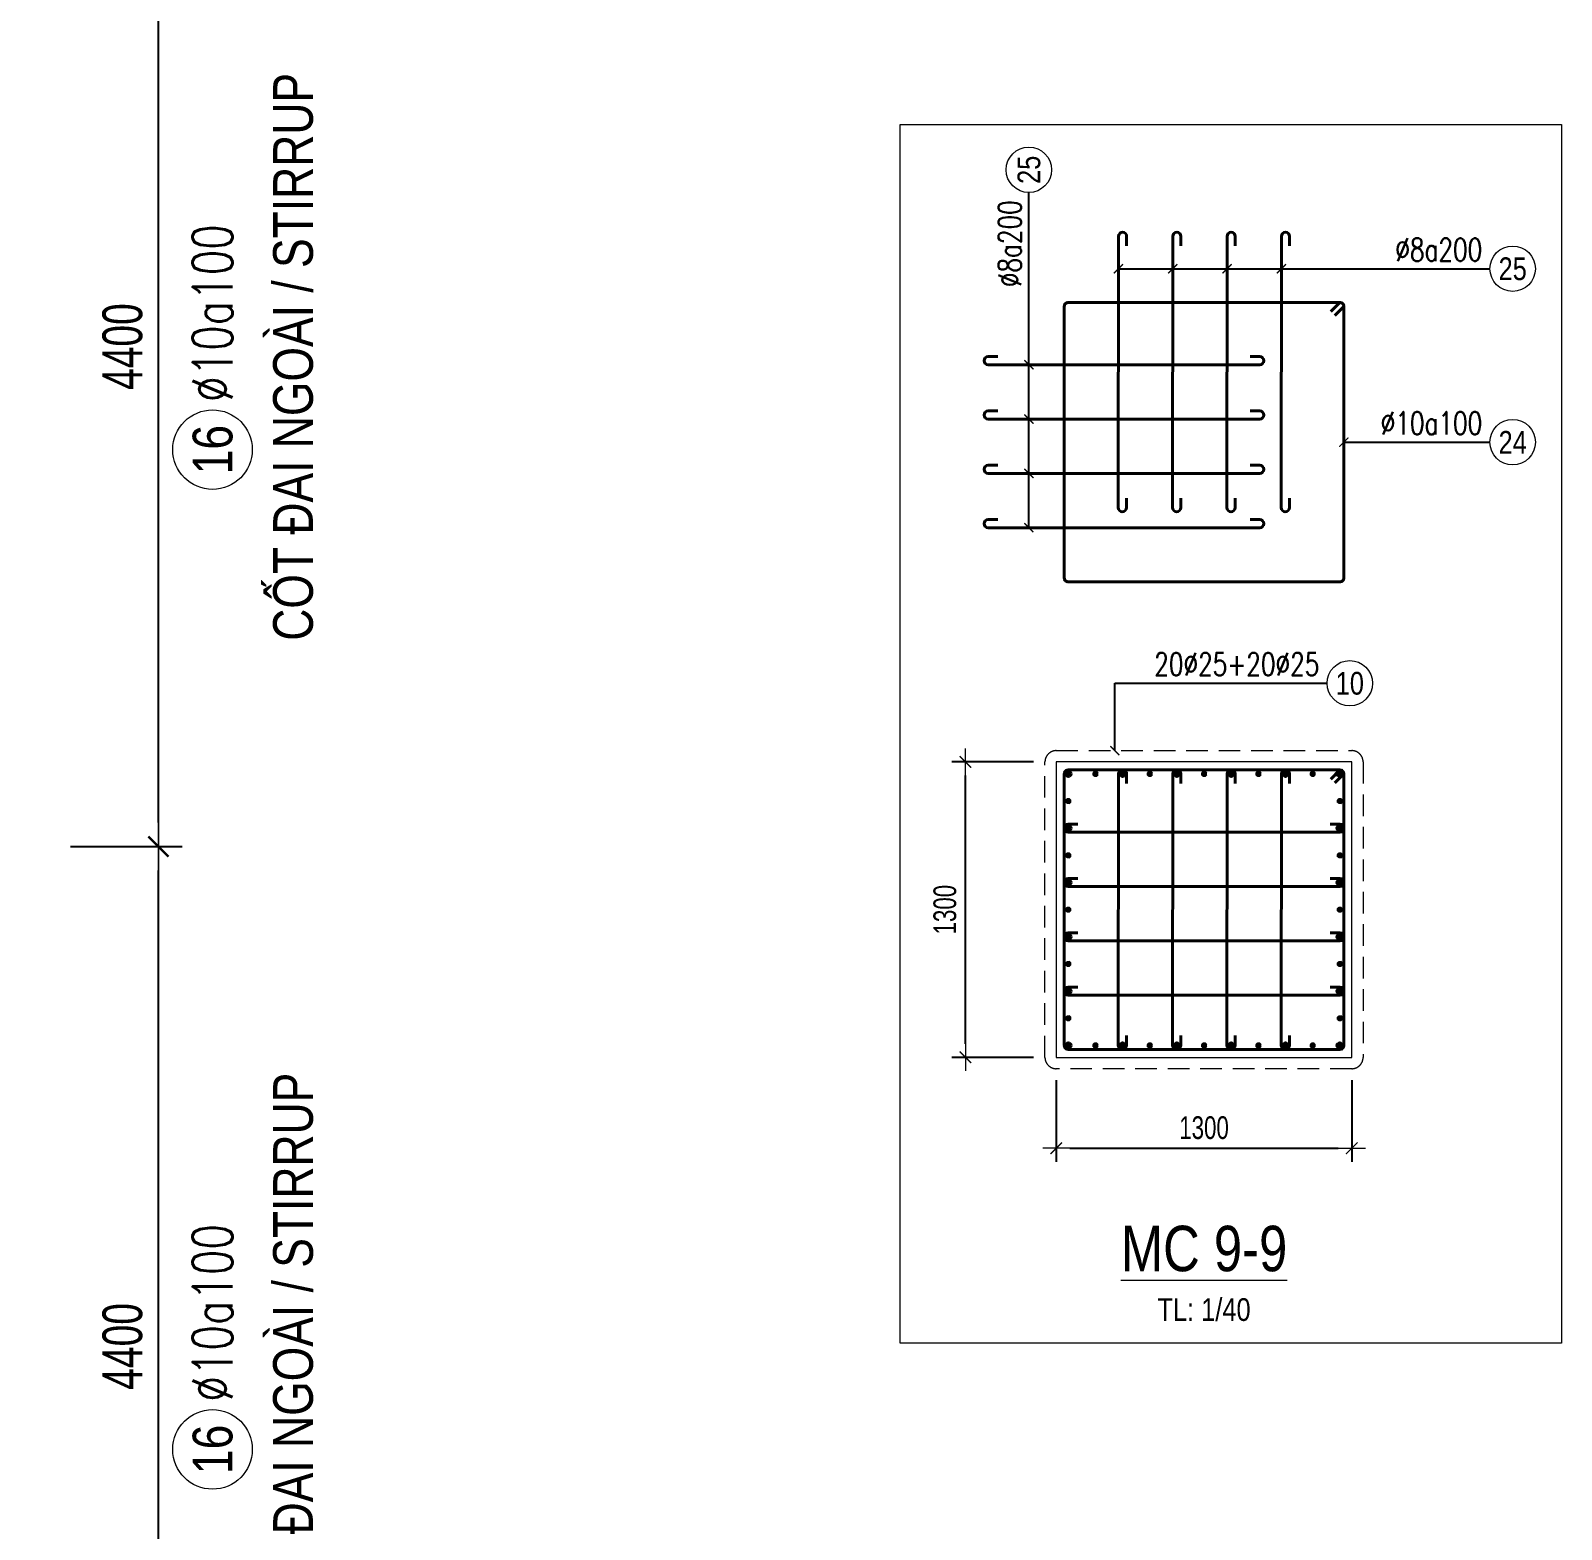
# Model space of a CAD drawing. Header units: millimetres. Extents: x 49323 to 380960, y -6102 to 181761.
# Drawn here: x 176913 to 183649, y 104425 to 111022 of the extents above; entities that cross this region are included whole.
import ezdxf
from ezdxf.enums import TextEntityAlignment as Align

# ---------------------------------------------------------------- set-up
doc = ezdxf.new("R2010")
doc.units = ezdxf.units.MM
doc.linetypes.add('HIDDEN2', pattern=[4.7625, 3.175, -1.5875])
doc.layers.get('0').update_dxf_attribs({"lineweight": 20})
doc.layers.get('Defpoints').update_dxf_attribs({"color": 151, "lineweight": 9})
for name, color, linetype, lineweight in [('NDC_S_CONTINUOUS', 3, 'Continuous', 20), ('NDC_S_DIM', 1, 'Continuous', 15), ('NDC_S_HIDDEN', 8, 'HIDDEN2', 13), ('NDC_S_REBAR', 4, 'Continuous', 35), ('NDC_S_STIRRUP', 4, 'Continuous', 40), ('NDC_S_THIN LINE', 8, 'Continuous', 9), ('NDC_S_VN TEXT', 7, 'Continuous', 20)]:
    doc.layers.add(name, color=color, linetype=linetype, lineweight=lineweight)
doc.styles.add('ARIAL', font='arial.ttf', dxfattribs={"width": 0.8})
doc.styles.add('NDC_DIM', font='', dxfattribs={"width": 0.75})
doc.styles.add('NDC_EN TXT', font='romans.shx', dxfattribs={"width": 0.8})
doc.styles.add('NDC_VIE TXT', font='arial.ttf', dxfattribs={"width": 0.8})
doc.styles.get('NDC_DIM').set_extended_font_data('Dotum')
doc.dimstyles.new('NDC_dim_40', dxfattribs={"dimscale": 40, "dimtxt": 2.5, "dimasz": 1.5, "dimexe": 1.5, "dimexo": 2.5, "dimgap": 1, "dimtad": 1, "dimdec": 0, "dimzin": 0, "dimdsep": 46, "dimtxsty": 'NDC_DIM', "dimblk": 'DIMMARK', "dimcen": 0.09, "dimdle": 1.2, "dimclrd": 1, "dimclre": 1, "dimclrt": 3, "dimadec": 0, "dimazin": 0, "dimtfac": 1, "dimtdec": 0, "dimtix": 1, "dimtofl": 0, "dimtmove": 0, "dimatfit": 3, "dimfxl": 8, "dimfxlon": 1, "dimtolj": 1, "dimtzin": 0, "dimarcsym": 0})
doc.dimstyles.new('NDC_dim_70', dxfattribs={"dimscale": 70, "dimtxt": 2.5, "dimasz": 1.5, "dimexe": 1.5, "dimexo": 2.5, "dimgap": 1, "dimtad": 1, "dimdec": 0, "dimzin": 0, "dimdsep": 46, "dimtxsty": 'NDC_DIM', "dimblk": 'DIMMARK', "dimcen": 0.09, "dimdle": 1.2, "dimclrd": 1, "dimclre": 1, "dimclrt": 3, "dimadec": 0, "dimazin": 0, "dimtfac": 1, "dimtdec": 0, "dimtix": 1, "dimtofl": 0, "dimtmove": 0, "dimatfit": 3, "dimfxl": 8, "dimfxlon": 1, "dimtolj": 1, "dimtzin": 0, "dimarcsym": 0})

# ---------------------------------------------------------------- blocks, each defined once
blk = doc.blocks.new('DIMMARK')
at = {"layer": 'NDC_S_DIM', "color": 1}
blk.add_line((-1.5, 0), (1, 0), dxfattribs=at)
at = {"layer": 'NDC_S_DIM', "color": 2, "const_width": 0.1}
blk.add_lwpolyline([(-0.424, -0.424), (0.424, 0.424)], dxfattribs=at)
blk = doc.blocks.new('*D412')
at = {"layer": 'Defpoints', "color": 0, "ltscale": 70, "transparency": 16777216}
for p in [(176913.2, 107430.7), (177475.5, 107430.7), (176913.2, 103030.7)]:
    blk.add_point(p, dxfattribs=at)
at = {"layer": 'NDC_S_DIM', "color": 1, "lineweight": -2, "ltscale": 70, "transparency": 16777216}
for p, q in [((177088.2, 107430.7), (177580.5, 107430.7)), ((177475.5, 103135.7), (177475.5, 107325.7)), ((177088.2, 103030.7), (177580.5, 103030.7))]:
    blk.add_line(p, q, dxfattribs=at)
at = {"layer": 'NDC_S_DIM', "color": 1, "lineweight": -2, "ltscale": 70, "transparency": 16777216, "xscale": 105, "yscale": 105, "zscale": 105}
for p, rotation in [((177475.5, 107430.7), 90), ((177475.5, 103030.7), 270)]:
    blk.add_blockref('DIMMARK', p, dxfattribs=dict(at, rotation=rotation))
at = {"layer": 'NDC_S_DIM', "color": 3, "ltscale": 70, "transparency": 16777216, "insert": (177317.9, 105230.7), "char_height": 175, "attachment_point": 5, "rotation": 90, "style": 'NDC_DIM'}
blk.add_mtext('\\A1;4400', dxfattribs=at)
blk = doc.blocks.new('*D413')
at = {"layer": 'Defpoints', "color": 0, "ltscale": 70, "transparency": 16777216}
for p in [(176913.2, 111830.7), (177475.5, 111830.7), (176913.2, 107430.7)]:
    blk.add_point(p, dxfattribs=at)
at = {"layer": 'NDC_S_DIM', "color": 1, "lineweight": -2, "ltscale": 70, "transparency": 16777216}
for p, q in [((177088.2, 111830.7), (177580.5, 111830.7)), ((177475.5, 107535.7), (177475.5, 111725.7)), ((177088.2, 107430.7), (177580.5, 107430.7))]:
    blk.add_line(p, q, dxfattribs=at)
at = {"layer": 'NDC_S_DIM', "color": 1, "lineweight": -2, "ltscale": 70, "transparency": 16777216, "xscale": 105, "yscale": 105, "zscale": 105}
for p, rotation in [((177475.5, 111830.7), 90), ((177475.5, 107430.7), 270)]:
    blk.add_blockref('DIMMARK', p, dxfattribs=dict(at, rotation=rotation))
at = {"layer": 'NDC_S_DIM', "color": 3, "ltscale": 70, "transparency": 16777216, "insert": (177317.9, 109630.7), "char_height": 175, "attachment_point": 5, "rotation": 90, "style": 'NDC_DIM'}
blk.add_mtext('\\A1;4400', dxfattribs=at)
blk = doc.blocks.new('*U2118')
blk.add_circle((-2.5, 0), 2.5)
at = {"layer": 'NDC_S_VN TEXT', "color": 7, "style": 'ARIAL', "width": 0.8}
blk.add_attdef('SH2', text='', height=2.5, dxfattribs=at).set_placement((-2.5, 0), align=Align.MIDDLE)
at = {"layer": 'NDC_S_VN TEXT', "color": 3, "style": 'NDC_EN TXT', "width": 0.75}
blk.add_attdef('DKKC1', (0.5, -1.25), '', height=2.5, dxfattribs=at)
blk = doc.blocks.new('kata_block_TD')
at = {"color": 6, "linetype": 'ByBlock', "lineweight": -2, "style": 'ARIAL', "width": 0.8}
blk.add_attdef('SECTDET2', text='', height=5, dxfattribs=at).set_placement((0, 7.97), align=Align.CENTER)
at = {"color": 0, "linetype": 'ByBlock', "lineweight": -2, "style": 'ARIAL', "width": 0.8}
blk.add_attdef('SECTDET1', text='', height=5, dxfattribs=at).set_placement((0, 1.47), align=Align.CENTER)
at = {"color": 3, "lineweight": 25, "style": 'ARIAL', "width": 0.8}
blk.add_attdef('SSCALE', text='', height=2.5, dxfattribs=at).set_placement((0, -4), align=Align.CENTER)
blk = doc.blocks.new('*D546')
at = {"layer": 'Defpoints', "color": 0, "ltscale": 40, "transparency": 16777216}
for p in [(181426.4, 106502.8), (182726.4, 106502.8), (182726.4, 106102.8)]:
    blk.add_point(p, dxfattribs=at)
at = {"layer": 'NDC_S_DIM', "color": 1, "lineweight": -2, "ltscale": 40, "transparency": 16777216}
for p, q in [((181426.4, 106402.8), (181426.4, 106042.8)), ((182726.4, 106402.8), (182726.4, 106042.8)), ((181486.4, 106102.8), (182666.4, 106102.8))]:
    blk.add_line(p, q, dxfattribs=at)
at = {"layer": 'NDC_S_DIM', "color": 1, "lineweight": -2, "ltscale": 40, "transparency": 16777216, "xscale": 60, "yscale": 60, "zscale": 60, "rotation": 180}
blk.add_blockref('DIMMARK', (181426.4, 106102.8), dxfattribs=at)
at = {"layer": 'NDC_S_DIM', "color": 1, "lineweight": -2, "ltscale": 40, "transparency": 16777216, "xscale": 60, "yscale": 60, "zscale": 60}
blk.add_blockref('DIMMARK', (182726.4, 106102.8), dxfattribs=at)
at = {"layer": 'NDC_S_DIM', "color": 3, "ltscale": 40, "transparency": 16777216, "insert": (182076.4, 106192.8), "char_height": 100, "attachment_point": 5, "style": 'NDC_DIM'}
blk.add_mtext('\\A1;1300', dxfattribs=at)
blk = doc.blocks.new('*D547')
at = {"layer": 'Defpoints', "color": 0, "ltscale": 40, "transparency": 16777216}
for p in [(181026.4, 107802.8), (181426.4, 107802.8), (181426.4, 106502.8)]:
    blk.add_point(p, dxfattribs=at)
at = {"layer": 'NDC_S_DIM', "color": 1, "lineweight": -2, "ltscale": 40, "transparency": 16777216}
for p, q in [((181326.4, 107802.8), (180966.4, 107802.8)), ((181026.4, 106562.8), (181026.4, 107742.8)), ((181326.4, 106502.8), (180966.4, 106502.8))]:
    blk.add_line(p, q, dxfattribs=at)
at = {"layer": 'NDC_S_DIM', "color": 1, "lineweight": -2, "ltscale": 40, "transparency": 16777216, "xscale": 60, "yscale": 60, "zscale": 60}
for p, rotation in [((181026.4, 107802.8), 90), ((181026.4, 106502.8), 270)]:
    blk.add_blockref('DIMMARK', p, dxfattribs=dict(at, rotation=rotation))
at = {"layer": 'NDC_S_DIM', "color": 3, "ltscale": 40, "transparency": 16777216, "insert": (180936.3, 107152.8), "char_height": 100, "attachment_point": 5, "rotation": 90, "style": 'NDC_DIM'}
blk.add_mtext('\\A1;1300', dxfattribs=at)
blk = doc.blocks.new('kata_block_THEP')
at = {"layer": 'NDC_S_REBAR', "color": 0}
for p, q in [((-0.5, 0), (0.5, 0)), ((-0.35, 0.35), (0.35, -0.35)), ((0.35, 0.35), (-0.35, -0.35)), ((0, 0.5), (0, -0.5))]:
    blk.add_line(p, q, dxfattribs=at)
at = {"layer": 'NDC_S_REBAR', "color": 0, "const_width": 0.0833}
blk.add_lwpolyline([(-0.5, 0, 1), (0.5, 0, 1), (-0.5, 0, 1)], format="xyb", dxfattribs=at)
blk = doc.blocks.new('*U10')
blk.add_circle((2.5, 0), 2.5)
at = {"layer": 'NDC_S_VN TEXT', "color": 3, "style": 'NDC_EN TXT', "width": 0.75}
blk.add_attdef('DK2', text='', height=2.5, dxfattribs=at).set_placement((-0.85, 0.85), align=Align.RIGHT)
at = {"layer": 'NDC_S_VN TEXT', "color": 7, "style": 'ARIAL', "width": 0.8}
blk.add_attdef('SH3', text='', height=2.5, dxfattribs=at).set_placement((2.5, 0), align=Align.MIDDLE)
blk = doc.blocks.new('cham')
at = {"layer": 'NDC_S_REBAR'}
h = blk.add_hatch(color=253, dxfattribs=at)
h.dxf.hatch_style = 1
h.paths.add_polyline_path([(-28, 0, 1), (28, 0, 1)])
at = {"layer": 'NDC_S_REBAR', "color": 253}
blk.add_circle((0, 0), 28, dxfattribs=at)
blk = doc.blocks.new('*U573')
at = {"layer": 'NDC_S_DIM', "xscale": 0.4464285714285715, "yscale": 0.4464285714285715, "zscale": 0.4464285714285715}
blk.add_blockref('cham', (0, 0), dxfattribs=at)
blk = doc.blocks.new('*U572')
at = {"layer": 'NDC_S_DIM', "color": 0, "linetype": 'ByBlock', "lineweight": -2, "transparency": 16777216}
blk.add_blockref('*U573', (0, 0), dxfattribs=at)
blk = doc.blocks.new('*U564')
at = {"layer": 'NDC_S_DIM'}
blk.add_blockref('*U572', (0, 0), dxfattribs=at)
blk = doc.blocks.new('*U565')
at = {"layer": 'NDC_S_HIDDEN', "color": 0, "linetype": 'ByBlock', "lineweight": -2, "transparency": 16777216}
for p in [(0, 0), (239, 0), (478, 0), (717, 0), (956, 0), (1195, 0)]:
    blk.add_blockref('*U564', p, dxfattribs=at)
blk = doc.blocks.new('*U577')
at = {"layer": 'NDC_S_DIM', "xscale": 0.4464285714285715, "yscale": 0.4464285714285715, "zscale": 0.4464285714285715}
blk.add_blockref('cham', (0, 0), dxfattribs=at)
blk = doc.blocks.new('*U576')
at = {"layer": 'NDC_S_DIM', "color": 0, "linetype": 'ByBlock', "lineweight": -2, "transparency": 16777216}
blk.add_blockref('*U577', (0, 0), dxfattribs=at)
blk = doc.blocks.new('*U568')
at = {"layer": 'NDC_S_DIM'}
blk.add_blockref('*U576', (0, 0), dxfattribs=at)
blk = doc.blocks.new('*U569')
at = {"layer": 'NDC_S_HIDDEN', "color": 0, "linetype": 'ByBlock', "lineweight": -2, "transparency": 16777216}
for p in [(0, 0), (239, 0), (478, 0), (717, 0), (956, 0), (1195, 0)]:
    blk.add_blockref('*U568', p, dxfattribs=at)
blk = doc.blocks.new('*U579')
at = {"layer": 'NDC_S_DIM', "xscale": 0.4464285714285715, "yscale": 0.4464285714285715, "zscale": 0.4464285714285715}
blk.add_blockref('cham', (0, 0), dxfattribs=at)
blk = doc.blocks.new('*U578')
at = {"layer": 'NDC_S_DIM', "color": 0, "linetype": 'ByBlock', "lineweight": -2, "transparency": 16777216}
blk.add_blockref('*U579', (0, 0), dxfattribs=at)
blk = doc.blocks.new('*U570')
at = {"layer": 'NDC_S_DIM'}
blk.add_blockref('*U578', (0, 0), dxfattribs=at)
blk = doc.blocks.new('*U571')
at = {"layer": 'NDC_S_HIDDEN', "color": 0, "linetype": 'ByBlock', "lineweight": -2, "transparency": 16777216}
for p in [(0, 0), (239, 0), (478, 0), (717, 0)]:
    blk.add_blockref('*U570', p, dxfattribs=at)
blk = doc.blocks.new('*U575')
at = {"layer": 'NDC_S_DIM', "xscale": 0.4464285714285715, "yscale": 0.4464285714285715, "zscale": 0.4464285714285715}
blk.add_blockref('cham', (0, 0), dxfattribs=at)
blk = doc.blocks.new('*U574')
at = {"layer": 'NDC_S_DIM', "color": 0, "linetype": 'ByBlock', "lineweight": -2, "transparency": 16777216}
blk.add_blockref('*U575', (0, 0), dxfattribs=at)
blk = doc.blocks.new('*U566')
at = {"layer": 'NDC_S_DIM'}
blk.add_blockref('*U574', (0, 0), dxfattribs=at)
blk = doc.blocks.new('*U567')
at = {"layer": 'NDC_S_HIDDEN', "color": 0, "linetype": 'ByBlock', "lineweight": -2, "transparency": 16777216}
for p in [(0, 0), (239, 0), (478, 0), (717, 0)]:
    blk.add_blockref('*U566', p, dxfattribs=at)

msp = doc.modelspace()

# ---------------------------------------------------------------- linework, layer by layer
at = {"layer": 'Defpoints', "ltscale": 40}
msp.add_lwpolyline([(180738.7, 110608.9), (183648.8, 110608.9), (183648.8, 105244.8), (180738.7, 105244.8)], close=True, dxfattribs=at)
at = {"layer": 'NDC_S_CONTINUOUS', "ltscale": 40}
msp.add_lwpolyline([(181426.4, 106502.8), (182726.4, 106502.8), (182726.4, 107802.8), (181426.4, 107802.8), (181426.4, 106502.8)], dxfattribs=at)
at = {"layer": 'NDC_S_HIDDEN', "ltscale": 30}
msp.add_lwpolyline([(181376.4, 106502.8), (181376.4, 107802.8, -0.414214), (181426.4, 107852.8), (182726.4, 107852.8, -0.414214), (182776.4, 107802.8), (182776.4, 106502.8, -0.414214), (182726.4, 106452.8), (181426.4, 106452.8, -0.414214), (181376.4, 106502.8)], format="xyb", dxfattribs=at)
at = {"layer": 'NDC_S_STIRRUP', "ltscale": 70}
for points in [[(181735.9, 110073.9), (181735.9, 110115.9, 1), (181699.9, 110115.9), (181698.8, 108922.4, 1), (181734.8, 108922.4), (181734.8, 108964.4)], [(181974.9, 110073.9), (181974.9, 110115.9, 1), (181938.9, 110115.9), (181937.8, 108922.4, 1), (181973.8, 108922.4), (181973.8, 108964.4)], [(182213.9, 110073.9), (182213.9, 110115.9, 1), (182177.9, 110115.9), (182176.8, 108922.4, 1), (182212.8, 108922.4), (182212.8, 108964.4)], [(182452.9, 110073.9), (182452.9, 110115.9, 1), (182416.9, 110115.9), (182415.8, 108922.4, 1), (182451.8, 108922.4), (182451.8, 108964.4)], [(181168.5, 109586.8), (181126.5, 109586.8, 1), (181126.5, 109550.8), (182321.5, 109550.8, 1), (182321.5, 109586.8), (182279.5, 109586.8)], [(181168.5, 109347.8), (181126.5, 109347.8, 1), (181126.5, 109311.8), (182321.5, 109311.8, 1), (182321.5, 109347.8), (182279.5, 109347.8)], [(181168.5, 109108.8), (181126.5, 109108.8, 1), (181126.5, 109072.8), (182321.5, 109072.8, 1), (182321.5, 109108.8), (182279.5, 109108.8)], [(181168.5, 108869.8), (181126.5, 108869.8, 1), (181126.5, 108833.8), (182321.5, 108833.8, 1), (182321.5, 108869.8), (182279.5, 108869.8)], [(181735.9, 107708.3), (181735.9, 107750.3, 1), (181699.9, 107750.3), (181698.8, 106556.8, 1), (181734.8, 106556.8), (181734.8, 106598.8)], [(181974.9, 107708.3), (181974.9, 107750.3, 1), (181938.9, 107750.3), (181937.8, 106556.8, 1), (181973.8, 106556.8), (181973.8, 106598.8)], [(182213.9, 107708.3), (182213.9, 107750.3, 1), (182177.9, 107750.3), (182176.8, 106556.8, 1), (182212.8, 106556.8), (182212.8, 106598.8)], [(182452.9, 107708.3), (182452.9, 107750.3, 1), (182416.9, 107750.3), (182415.8, 106556.8, 1), (182451.8, 106556.8), (182451.8, 106598.8)], [(181520.9, 107529.3), (181478.9, 107529.3, 1), (181478.9, 107493.3), (182673.9, 107493.3, 1), (182673.9, 107529.3), (182631.9, 107529.3)], [(181520.9, 107290.3), (181478.9, 107290.3, 1), (181478.9, 107254.3), (182673.9, 107254.3, 1), (182673.9, 107290.3), (182631.9, 107290.3)], [(181520.9, 107051.3), (181478.9, 107051.3, 1), (181478.9, 107015.3), (182673.9, 107015.3, 1), (182673.9, 107051.3), (182631.9, 107051.3)], [(181520.9, 106812.3), (181478.9, 106812.3, 1), (181478.9, 106776.3), (182673.9, 106776.3, 1), (182673.9, 106812.3), (182631.9, 106812.3)]]:
    msp.add_lwpolyline(points, format="xyb", dxfattribs=at)
at = {"layer": 'NDC_S_STIRRUP', "ltscale": 40}
for points in [[(182633.9, 109785.3), (182673.9, 109825.3, -0.414214), (182691.4, 109807.8), (182691.4, 108612.8, -0.414214), (182673.9, 108595.3), (181478.9, 108595.3, -0.414214), (181461.4, 108612.8), (181461.4, 109807.8, -0.414214), (181478.9, 109825.3), (182673.9, 109825.3, -0.414214), (182691.4, 109807.8), (182651.4, 109767.8)], [(182633.9, 107727.8), (182673.9, 107767.8, -0.414214), (182691.4, 107750.3), (182691.4, 106555.3, -0.414214), (182673.9, 106537.8), (181478.9, 106537.8, -0.414214), (181461.4, 106555.3), (181461.4, 107750.3, -0.414214), (181478.9, 107767.8), (182673.9, 107767.8, -0.414214), (182691.4, 107750.3), (182651.4, 107710.3)]]:
    msp.add_lwpolyline(points, format="xyb", dxfattribs=at)

# ---------------------------------------------------------------- block references
at = {"layer": 'NDC_S_HIDDEN'}
for name, p in [('*U565', (181478.9, 107750.3)), ('*U569', (181478.9, 106555.3))]:
    msp.add_blockref(name, p, dxfattribs=at)
at = {"layer": 'NDC_S_HIDDEN', "rotation": 90}
for name, p in [('*U571', (181478.9, 106794.3)), ('*U567', (182673.9, 106794.3))]:
    msp.add_blockref(name, p, dxfattribs=at)
at = {"layer": 'NDC_S_REBAR', "ltscale": 40, "xscale": 25, "yscale": 25, "zscale": 25}
for p in [(181478.9, 107750.3), (181598.4, 107750.3), (181717.9, 107750.3), (181837.4, 107750.3), (181956.9, 107750.3), (182076.4, 107750.3), (182195.9, 107750.3), (182315.4, 107750.3), (182434.9, 107750.3), (182554.4, 107750.3), (182673.9, 107750.3), (181478.9, 107630.8), (182673.9, 107630.8), (181478.9, 107511.3), (182673.9, 107511.3), (181478.9, 107391.8), (182673.9, 107391.8), (181478.9, 107272.3), (182673.9, 107272.3), (181478.9, 107152.8), (182673.9, 107152.8), (181478.9, 107033.3), (182673.9, 107033.3), (181478.9, 106913.8), (182673.9, 106913.8), (181478.9, 106794.3), (182673.9, 106794.3), (181478.9, 106674.8), (182673.9, 106674.8), (181478.9, 106555.3), (181598.4, 106555.3), (181717.9, 106555.3), (181837.4, 106555.3), (181956.9, 106555.3), (182076.4, 106555.3), (182195.9, 106555.3), (182315.4, 106555.3), (182434.9, 106555.3), (182554.4, 106555.3), (182673.9, 106555.3)]:
    msp.add_blockref('kata_block_THEP', p, dxfattribs=at)
at = {"layer": 'NDC_S_THIN LINE', "rotation": 90}
for name, p, xscale, yscale, zscale, values in [('*U10', (181305.6, 110308.9), 40, 40, 40, {'SH3': '25', 'DK2': '%%c8a200'}), ('*U2118', (177713.7, 109352.4), 70, 70, 70, {'SH2': '16', 'DKKC1': '%%c10a100'}), ('*U2118', (177713.7, 104952.4), 70, 70, 70, {'SH2': '16', 'DKKC1': '%%c10a100'})]:
    msp.add_blockref(name, p, dxfattribs=dict(at, xscale=xscale, yscale=yscale, zscale=zscale)).add_auto_attribs(values)
at = {"layer": 'NDC_S_THIN LINE', "xscale": 40, "yscale": 40, "zscale": 40}
for p, values in [((183334.5, 109973.6), {'SH3': '25', 'DK2': '%%c8a200'}), ((183334.5, 109210.3), {'SH3': '24', 'DK2': '%%c10a100'}), ((182617.8, 108149.2), {'SH3': '10', 'DK2': '20%%c25+20%%c25'})]:
    msp.add_blockref('*U10', p, dxfattribs=at).add_auto_attribs(values)
at = {"layer": 'NDC_S_VN TEXT', "ltscale": 40}
ref = msp.add_blockref('kata_block_TD', (182076.4, 105502.8), dxfattribs=dict(at, xscale=40, yscale=40, zscale=40))
ref.add_attrib('SECTDET1', '%%uMC 9-9', dxfattribs={"layer": '0', "color": 0, "linetype": 'ByBlock', "lineweight": -2, "height": 200, "style": 'ARIAL', "width": 0.8}).set_placement((182076.4, 105561.6), align=Align.CENTER)
ref.add_attrib('SSCALE', 'TL: 1/40', dxfattribs={"layer": '0', "color": 3, "lineweight": 25, "height": 100, "style": 'ARIAL', "width": 0.8}).set_placement((182076.4, 105342.8), align=Align.CENTER)

# ---------------------------------------------------------------- texts
at = {"layer": 'NDC_S_VN TEXT', "style": 'NDC_VIE TXT', "width": 0.8}
for p in [(178067.8, 108336.3), (178067.8, 103936.3)]:
    msp.add_text('CỐT ĐAI NGOÀI / STIRRUP', height=175, rotation=90, dxfattribs=at).set_placement(p, align=Align.MIDDLE_LEFT)

# ---------------------------------------------------------------- dimensions: what is measured, and where the dimension line sits
at = {"layer": 'NDC_S_DIM', "ltscale": 70}
for base, p1, p2, picture, middle in [((177475.5, 111830.7), (176913.2, 107430.7), (176913.2, 111830.7), '*D413', (177317.9, 109630.7)), ((177475.5, 107430.7), (176913.2, 103030.7), (176913.2, 107430.7), '*D412', (177317.9, 105230.7))]:
    dim = msp.add_linear_dim(base=base, p1=p1, p2=p2, angle=90, dimstyle='NDC_dim_70', override={"dimtmove": 1}, dxfattribs=at)
    dim.commit()
    dim.dimension.update_dxf_attribs({"geometry": picture, "text_midpoint": middle})
at = {"layer": 'NDC_S_DIM', "ltscale": 40}
dim = msp.add_linear_dim(base=(181026.4, 107802.8), p1=(181426.4, 106502.8), p2=(181426.4, 107802.8), angle=270, dimstyle='NDC_dim_40', dxfattribs=at)
dim.commit()
dim.dimension.update_dxf_attribs({"geometry": '*D547', "text_midpoint": (180936.3, 107152.8)})
dim = msp.add_linear_dim(base=(182726.4, 106102.8), p1=(181426.4, 106502.8), p2=(182726.4, 106502.8), dimstyle='NDC_dim_40', dxfattribs=at)
dim.commit()
dim.dimension.update_dxf_attribs({"geometry": '*D546', "text_midpoint": (182076.4, 106192.8)})

# ---------------------------------------------------------------- leaders
at = {"layer": 'NDC_S_THIN LINE'}
for points in [[(181305.6, 108833.8), (181305.6, 110308.9)], [(181305.6, 109072.8), (181305.6, 110308.9)], [(181305.6, 109311.8), (181305.6, 110308.9)], [(181305.6, 109550.8), (181305.6, 110308.9)], [(181699.8, 109973.6), (183334.5, 109973.6)], [(181938.8, 109973.6), (183334.5, 109973.6)], [(182177.8, 109973.6), (183334.5, 109973.6)], [(182416.8, 109973.6), (183334.5, 109973.6)], [(182691.4, 109210.3), (183334.5, 109210.3)], [(181683.8, 107852.8), (181683.8, 108149.2), (182617.8, 108149.2)]]:
    msp.add_leader(points, dimstyle='NDC_dim_40', override={"dimasz": 1, "dimldrblk": 'ARCHTICK'}, dxfattribs=at)

doc.saveas('drawing.dxf')
